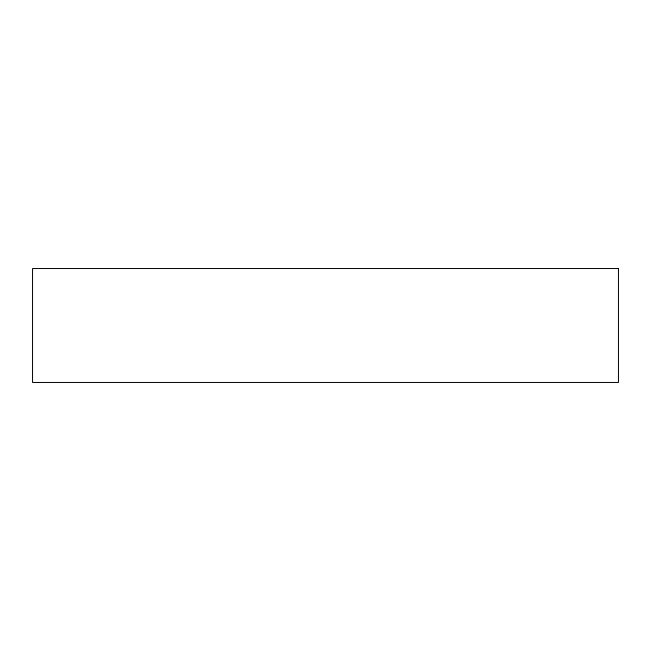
<?xml version="1.0" encoding="UTF-8"?>
<svg xmlns="http://www.w3.org/2000/svg" width="651" height="651" viewBox="0 0 651 651"><rect width="100%" height="100%" fill="white"/><g stroke="black" fill="none" stroke-linecap="round" stroke-linejoin="round"><path stroke-width="0.98" d="M618.45 268.537L32.55 268.537L32.55 382.462L618.45 382.462L618.45 268.537"/></g></svg>
